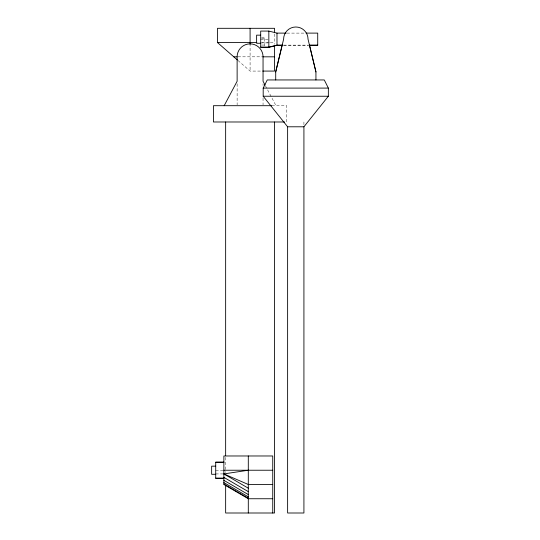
<?xml version="1.0" encoding="UTF-8"?>
<svg xmlns="http://www.w3.org/2000/svg" width="540" height="540" viewBox="0 0 540 540"><rect width="100%" height="100%" fill="white"/><g stroke="black" fill="none" stroke-linecap="round" stroke-linejoin="round"><path stroke-width="0.41" stroke-dasharray="2.7 2.03" d="M286.956 33.109L305.242 33.109M261.509 37.186L264.762 37.186L264.762 45.988M261.509 38.691L264.762 38.691M260.692 39.218L268.022 39.218M261.88 42.566L269.467 42.566M270.31 42.566L274.523 42.566M260.692 42.91L268.022 42.91M261.509 45.05L264.762 45.05M283.635 45.131L308.57 45.131M283.635 45.326L308.57 45.326M237.958 56.822L262.211 56.822M238.012 60.507L250.088 71.078L261.88 71.078M271.87 105.698L286.74 105.698L286.733 121.986L285.322 121.986M215.716 470.232L223.047 470.232M215.716 473.924L223.047 473.924M265.403 85.698L276.007 105.698M303.919 121.986L303.919 125.192M274.523 33.959L274.523 44.24M263.048 83.788L263.048 85.469M263.048 98.111L263.048 104.855M250.088 43.403L250.088 71.078M237.128 83.788L237.128 104.855M225.646 457.38L225.646 472.547"/><path stroke-width="0.81" d="M282.218 44.921L275.711 71.806L275.711 79.947M275.711 71.962L283.601 39.218A12.218 12.218 0 0 1 295.819 27A12.218 12.218 0 0 1 308.043 39.218L315.934 71.962M263.189 88.094L267.26 79.947L324.284 79.947L328.354 88.094L328.354 96.242L303.919 126.792L303.919 513L287.624 513L287.624 126.792L263.189 96.242L263.189 88.094L328.354 88.094M224.161 105.698L237.128 81.257L237.128 56.822A12.96 12.96 0 0 1 250.088 43.862A12.96 12.96 0 0 1 263.048 56.822L263.048 81.257L265.012 84.962M286.126 33.109L276.986 33.109L268.839 31.07L260.692 31.07L260.692 47.365L268.839 47.365L276.986 45.326L281.968 45.326M248.299 488.18L223.864 473.924L248.299 470.232M306.079 33.109L317.716 33.109L317.716 45.326L309.4 45.326M260.692 35.174L256.615 35.147L256.615 43.295L260.692 43.261M274.523 32.481L274.523 28.309L217.499 28.309L217.499 42.566L256.824 42.566M282.805 45.131L276.986 45.131L268.839 47.102L260.692 47.102M309.4 45.131L317.716 45.131M233.793 56.822L237.053 56.822M262.724 56.822L274.523 56.822M262.724 71.078L274.523 71.078L274.523 45.92M263.189 96.242L328.354 96.242M271.701 105.698L213.428 105.698L213.435 121.986L284.56 121.986M287.624 126.792L303.919 126.792M223.864 462.085L215.716 462.085L215.716 478.379L223.864 478.379M215.716 462.348L223.864 462.348M215.716 466.162L211.646 466.162L211.646 474.309L215.716 474.275M223.864 470.232L272.74 470.232M215.716 478.116L223.864 478.116M272.74 484.488L248.299 484.488L223.864 473.924M272.74 498.744L248.299 498.744L223.864 484.488L223.864 455.976L272.74 455.976L272.74 513M223.864 477.36L248.299 491.616M223.864 480.317L248.299 494.566M223.864 482.578L248.299 496.834M223.864 484.002L248.299 498.258M217.499 42.566L237.404 59.981M309.42 44.921L315.934 71.806L315.934 79.947M276.986 33.109L276.986 45.326M274.523 121.986L274.523 513L225.646 513L225.646 485.19M268.839 31.07L268.839 47.365M250.088 28.309L250.088 44.24M248.299 455.976L248.299 513M225.646 121.986L225.646 455.699"/></g></svg>
